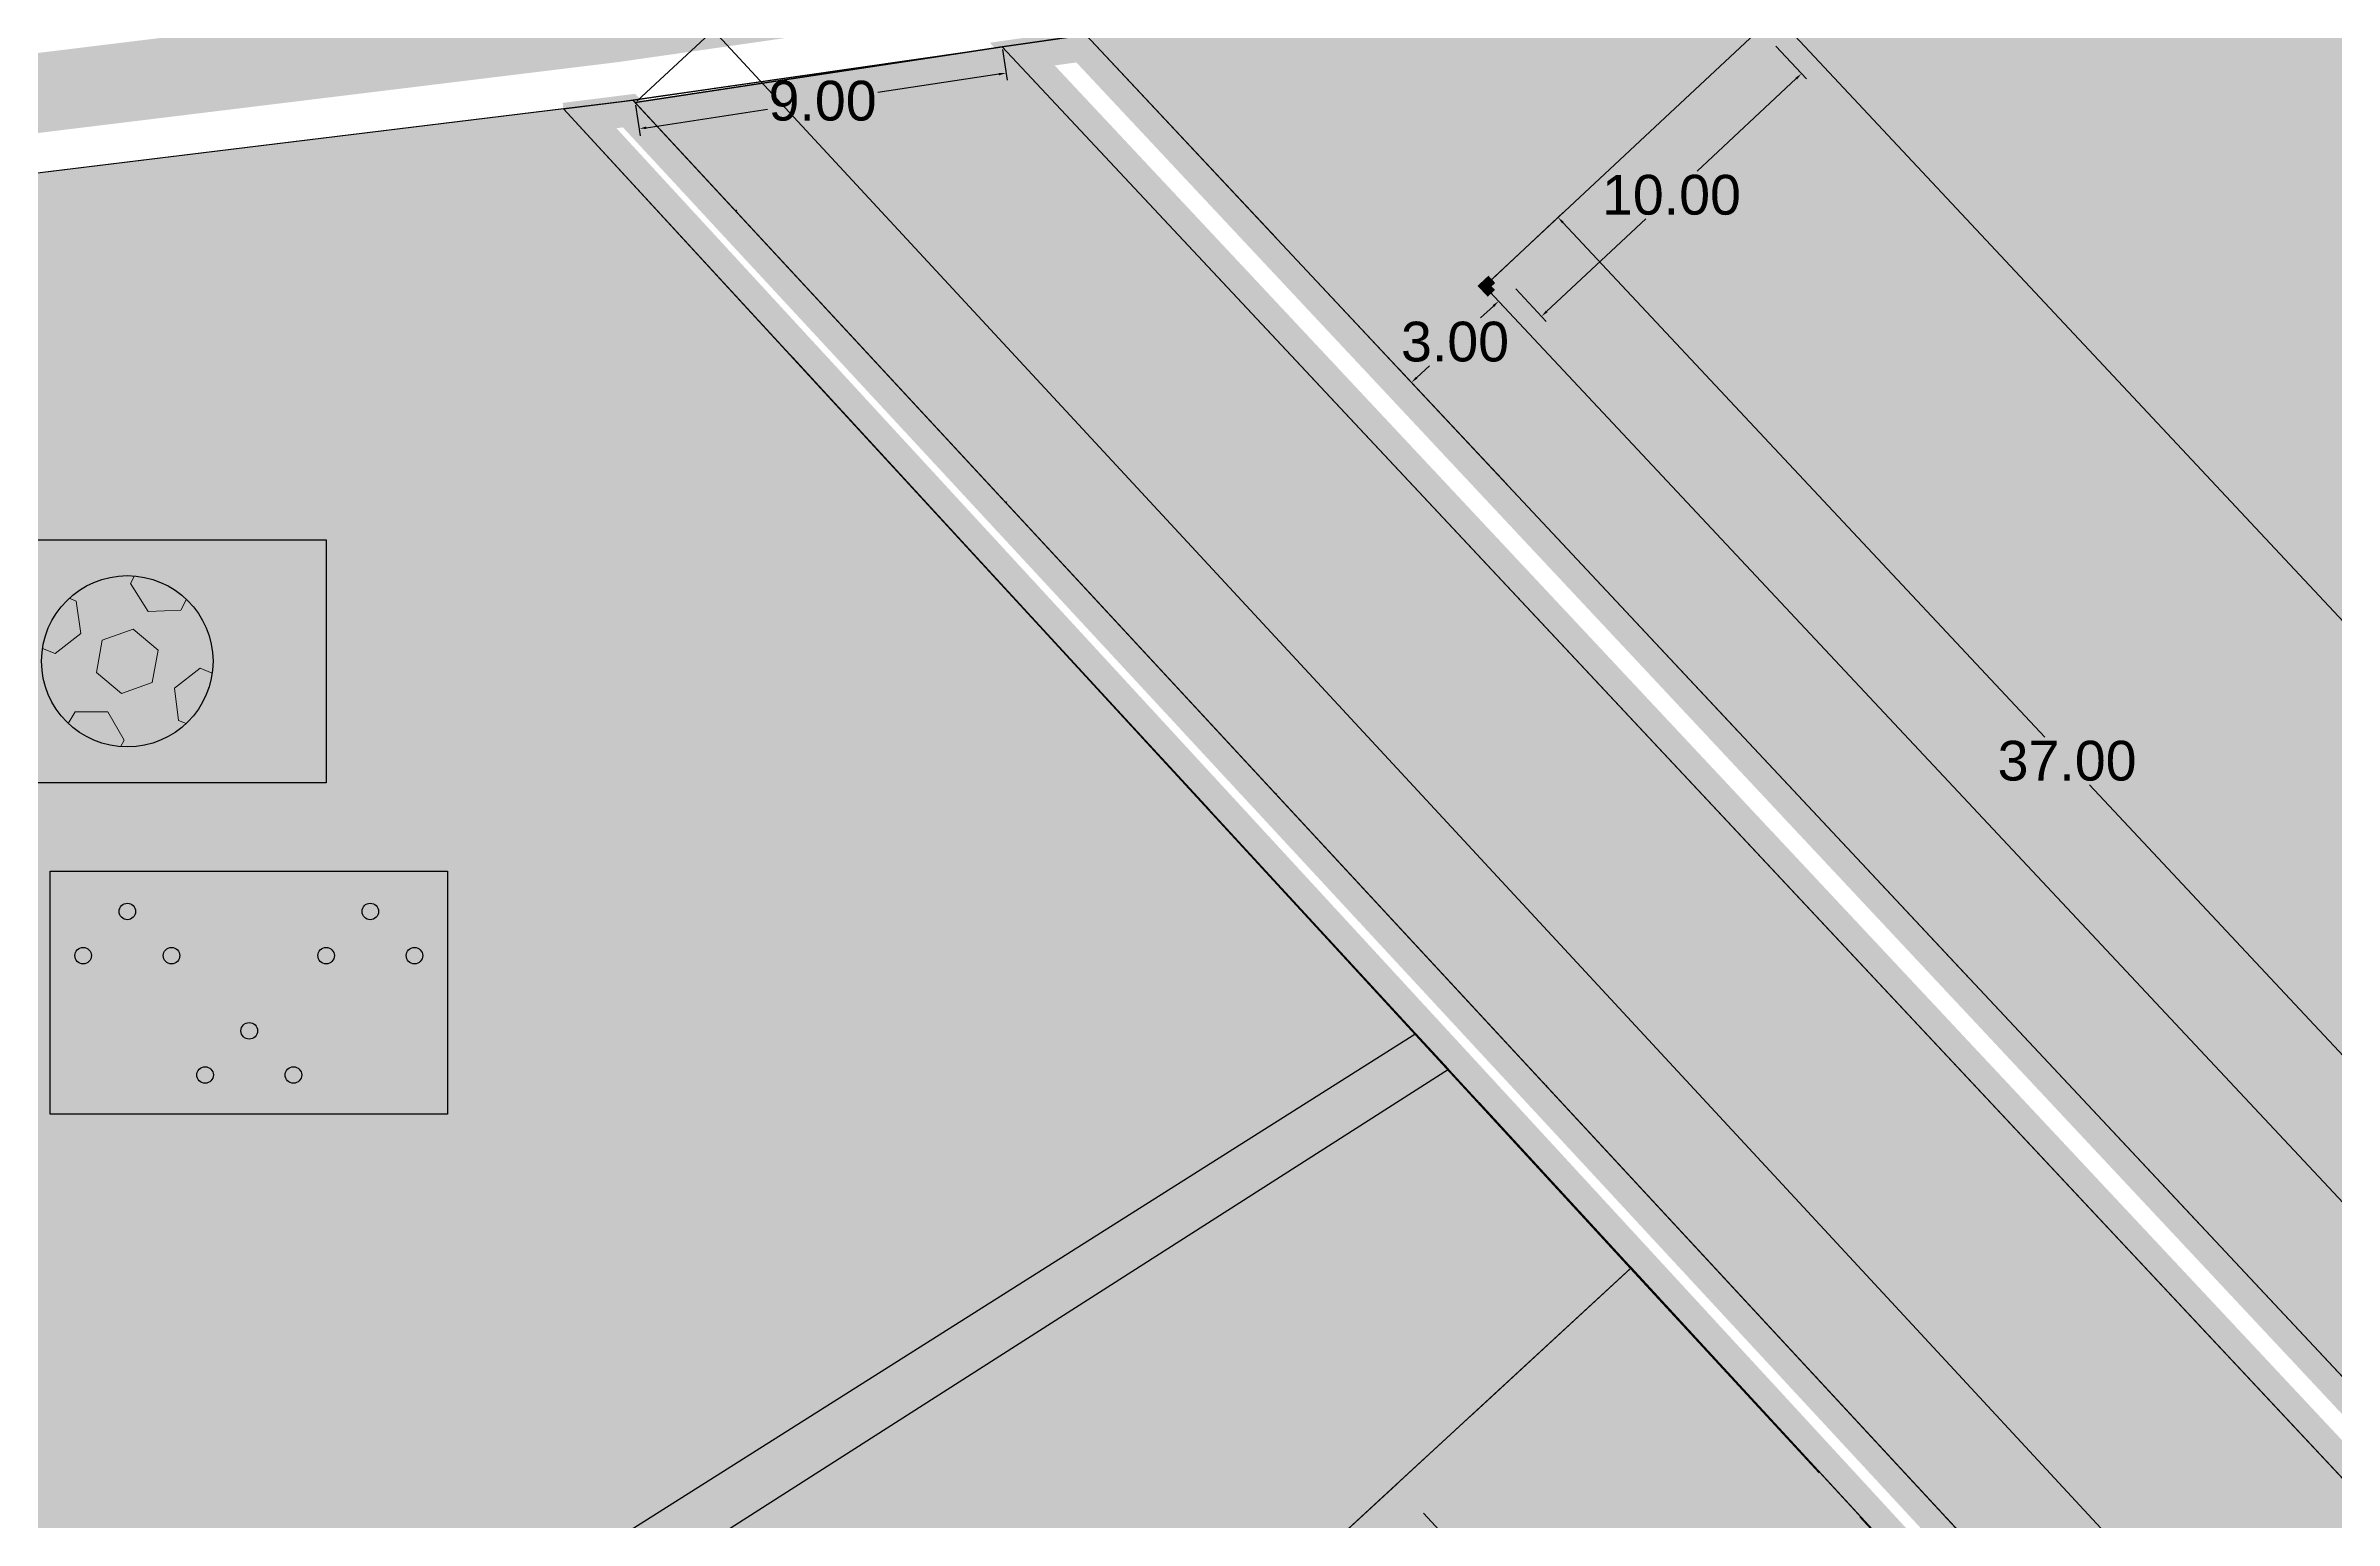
# Model space of a CAD drawing. Header units: metres. Extents: x 362096 to 727297, y 5619965 to 11243182.
# Drawn here: x 363459.6 to 363517.2, y 5621542.4 to 5621579.5 of the extents above; entities that cross this region are included whole.
import ezdxf

# ---------------------------------------------------------------- set-up
doc = ezdxf.new("R2010")
doc.units = ezdxf.units.M
doc.header["$MEASUREMENT"] = 0
doc.header["$XCLIPFRAME"] = 0
doc.linetypes.add('BAUGRENZE2', pattern=[10.25, 3.5, -1, 3.5, -1, 0.25, -1])
doc.linetypes.add('GELTUNGSBEREICH', pattern=[8.5, 7, -1.5])
doc.layers.get('0').update_dxf_attribs({"color": 252})
for name, color, linetype in [('ALLGEMEINE-WOHNGEBIETE_FA', 11, 'Continuous'), ('BAUGRENZE_FA', 150, 'Continuous'), ('BAUGRENZE_GL', 7, 'Continuous'), ('GELTUNGSBEREICH_B', 7, 'Continuous'), ('GRÜNFLÄCHE_B', 7, 'Continuous'), ('GRÜNFLÄCHE_ÖFFENTLICH_FA', 81, 'Continuous'), ('MAJOR ROAD', 255, 'Continuous'), ('MULTI STOREY BUILDING', 255, 'Continuous'), ('PLOT BOUNDARIES', 80, 'GELTUNGSBEREICH'), ('PZV_BLOCKHINTERGRUND', 254, 'Continuous'), ('RESIDENTIAL ROAD', 250, 'Continuous'), ('SEMI-DETACHED HOUSE', 255, 'Continuous'), ('STRASSENBEGRENZUNG_FA', 72, 'Continuous'), ('STRASSENBEGRENZUNG_GL', 7, 'Continuous'), ('STRASSENVERKEHRSFLÄCHE_FA', 40, 'Continuous'), ('UMGR_ALLGEMEINE-WOHNGEBIETE', 7, 'Continuous'), ('UMGR_GELTUNGSBEREICH', 7, 'Continuous'), ('UMGR_GRÜNFLÄCHE_ÖFFENTLICH', 7, 'Continuous'), ('UMGR_STRASSENVERKEHRSFLÄCHE', 7, 'Continuous'), ('WALKWAY', 255, 'Continuous')]:
    doc.layers.add(name, color=color, linetype=linetype)
doc.layers.add('Land Register', color=7, linetype='Continuous', transparency=0.9)
doc.layers.get('0').off()
doc.layers.get('0').freeze()
doc.styles.get("Standard").update_dxf_attribs({"font": 'arial.ttf', "height": 1})
doc.dimstyles.get("Standard").update_dxf_attribs({"dimtxt": 0.18, "dimasz": 0.18, "dimexe": 0.18, "dimexo": 0.0625, "dimgap": 0.09, "dimtad": 0, "dimtih": 1, "dimtoh": 1, "dimdec": 4, "dimzin": 0, "dimdsep": 46, "dimtxsty": 'Standard', "dimcen": 0.09, "dimadec": 0, "dimazin": 0, "dimtfac": 1, "dimtdec": 4, "dimtofl": 0, "dimtmove": 0, "dimatfit": 3, "dimfxl": 1, "dimtolj": 1, "dimtzin": 0, "dimarcsym": 0})
picture_1 = doc.add_image_def('image1.tif', size_in_pixel=(6400, 6400))

# ---------------------------------------------------------------- blocks, each defined once
blk = doc.blocks.new('PZV09C')
at = {"layer": 'PZV_BLOCKHINTERGRUND'}
blk.add_hatch(color=256, dxfattribs=at).paths.add_polyline_path([(-5.001, 3.056), (4.999, 3.056), (4.999, -3.056), (-5.001, -3.056)])
at = {"color": 0}
blk.add_lwpolyline([(-5.001, 3.056), (4.999, 3.056), (4.999, -3.056), (-5.001, -3.056)], close=True, dxfattribs=at)
at = {"color": 0, "const_width": 0.417}
for points in [[(-3.265, 2.043, 1), (-2.848, 2.043, 1)], [(2.846, 2.043, 1), (3.263, 2.043, 1)], [(-4.376, 0.932, 1), (-3.959, 0.932, 1)], [(-2.154, 0.932, 1), (-1.737, 0.932, 1)], [(1.735, 0.932, 1), (2.152, 0.932, 1)], [(3.957, 0.932, 1), (4.374, 0.932, 1)], [(-0.198, -0.961, 1), (0.218, -0.961, 1)], [(-1.309, -2.072, 1), (-0.893, -2.072, 1)], [(0.913, -2.072, 1), (1.33, -2.072, 1)]]:
    blk.add_lwpolyline(points, format="xyb", close=True, dxfattribs=at)
for points in [[(-3.227, 2.1), (-3.227, 2.1), (-3.227, 2.1), (-3.227, 2.1)], [(-3.227, 2.1), (-3.227, 2.1), (-3.227, 2.1), (-3.227, 2.1)], [(-3.227, 2.1), (-3.227, 2.1), (-3.227, 2.1), (-3.227, 2.1), (-3.227, 2.1)], [(-3.227, 2.1), (-3.227, 2.1)], [(-3.227, 2.1), (-3.227, 2.1)], [(-3.227, 2.1), (-3.227, 2.1)], [(-3.227, 2.1), (-3.227, 2.1)], [(-3.227, 2.1), (-3.227, 2.1), (-3.227, 2.1), (-3.227, 2.1), (-3.227, 2.1), (-3.227, 2.1), (-3.227, 2.1), (-3.227, 2.1), (-3.227, 2.1), (-3.227, 2.1), (-3.227, 2.1), (-3.227, 2.1), (-3.227, 2.1), (-3.227, 2.1), (-3.227, 2.1), (-3.227, 2.1), (-3.227, 2.1), (-3.227, 2.1), (-3.227, 2.1), (-3.227, 2.1), (-3.227, 2.1), (-3.227, 2.1), (-3.227, 2.1), (-3.227, 2.1), (-3.227, 2.1), (-3.227, 2.1), (-3.227, 2.1), (-3.227, 2.1), (-3.227, 2.1), (-3.227, 2.1), (-3.227, 2.1), (-3.227, 2.1), (-3.227, 2.1), (-3.227, 2.1), (-3.227, 2.1), (-3.227, 2.1), (-3.227, 2.1), (-3.227, 2.1), (-3.227, 2.1), (-3.227, 2.1), (-3.227, 2.1)], [(-3.227, 2.1), (-3.227, 2.1)], [(-3.227, 2.1), (-3.227, 2.1), (-3.227, 2.1)], [(-3.227, 2.1), (-3.227, 2.1)], [(-3.227, 2.1), (-3.227, 2.1), (-3.227, 2.1), (-3.227, 2.1), (-3.227, 2.1)], [(-3.227, 2.1), (-3.227, 2.1), (-3.227, 2.1), (-3.227, 2.1)]]:
    blk.add_lwpolyline(points)
at = {"color": 0}
for centre in [(-3.056, 2.043), (3.055, 2.043), (-4.168, 0.932), (-1.945, 0.932), (1.944, 0.932), (4.166, 0.932), (0.01, -0.961), (-1.101, -2.072), (1.121, -2.072)]:
    blk.add_circle(centre, 0.208, dxfattribs=at)
blk.add_circle((-3.227, 2.1), 0.0000000663)
blk.add_arc((-3.227, 2.1), 0.0000000324, 40.56368, 315.69043)
blk = doc.blocks.new('PZV09Bolz')
h = blk.add_hatch(color=256)
h.dxf.hatch_style = 1
h.paths.add_polyline_path([(-1.168, 0.707), (-1.284, 1.523), (-1.46, 1.594, 0.171314), (-2.133, 0.326), (-1.817, 0.199)])
h.paths.add_polyline_path([(-0.777, -0.272), (-0.148, -0.805), (0.628, -0.527), (0.775, 0.284), (0.146, 0.817), (-0.629, 0.539)])
h.paths.add_polyline_path([(0.183, 2.154), (0.081, 1.96), (0.522, 1.263), (1.345, 1.296), (1.487, 1.567, 0.170622)])
h.paths.add_polyline_path([(-0.175, -2.143), (-0.08, -1.977), (-0.492, -1.264), (-1.316, -1.264), (-1.486, -1.558, 0.171257)])
h.paths.add_polyline_path([(2.135, -0.289), (1.836, -0.165), (1.183, -0.667), (1.291, -1.484), (1.479, -1.562, 0.170931)])
at = {"layer": 'PZV_BLOCKHINTERGRUND'}
h = blk.add_hatch(color=256, dxfattribs=at)
h.dxf.hatch_style = 1
h.paths.add_polyline_path([(-5.001, 3.061), (4.999, 3.061), (4.999, -3.05), (-5.001, -3.05)])
at = {"color": 0}
blk.add_lwpolyline([(-5.001, 3.061), (4.999, 3.061), (4.999, -3.05), (-5.001, -3.05)], close=True, dxfattribs=at)
at = {"lineweight": 0}
for points in [[(0.183, 2.154), (0.081, 1.96), (0.522, 1.263), (1.345, 1.296), (1.487, 1.567)], [(-2.133, 0.326), (-1.817, 0.199), (-1.168, 0.707), (-1.284, 1.523), (-1.46, 1.594)], [(2.135, -0.289), (1.836, -0.165), (1.183, -0.667), (1.291, -1.484), (1.479, -1.562)], [(-0.175, -2.143), (-0.08, -1.977), (-0.492, -1.264), (-1.316, -1.264), (-1.486, -1.558)]]:
    blk.add_lwpolyline(points, dxfattribs=at)
blk.add_lwpolyline([(0.628, -0.527), (0.775, 0.284), (0.146, 0.817), (-0.629, 0.539), (-0.777, -0.272), (-0.148, -0.805)], close=True, dxfattribs=at)
blk.add_circle((-0.001, 0.006), 2.156)
blk = doc.blocks.new('*D105')
at = {"layer": 'Defpoints', "color": 0, "transparency": 16777216}
for p in [(363503.065, 5621579.56), (363503.754, 5621578.822), (363496.524, 5621573.451)]:
    blk.add_point(p, dxfattribs=at)
at = {"layer": 'RESIDENTIAL ROAD', "color": 0, "lineweight": -2, "transparency": 16777216}
for p, q in [((363503.108, 5621579.514), (363503.877, 5621578.691)), ((363503.622, 5621578.699), (363501.126, 5621576.368)), ((363497.344, 5621572.837), (363499.84, 5621575.167)), ((363496.567, 5621573.405), (363497.335, 5621572.582))]:
    blk.add_line(p, q, dxfattribs=at)
at = {"layer": 'RESIDENTIAL ROAD', "color": 0, "transparency": 16777216}
for points in [[(363503.602, 5621578.721), (363503.643, 5621578.677), (363503.754, 5621578.822)], [(363497.324, 5621572.858), (363497.365, 5621572.815), (363497.213, 5621572.714)]]:
    blk.add_solid(points, dxfattribs=at)
at = {"layer": 'RESIDENTIAL ROAD', "color": 0, "transparency": 16777216, "insert": (363500.483, 5621575.768), "char_height": 1, "attachment_point": 5}
blk.add_mtext('\\A1;10.00', dxfattribs=at)
blk = doc.blocks.new('*D106')
at = {"layer": 'Defpoints', "color": 0, "transparency": 16777216}
for p in [(363495.782, 5621573.476), (363523.239, 5621547.846), (363521.391, 5621546.115)]:
    blk.add_point(p, dxfattribs=at)
at = {"layer": 'RESIDENTIAL ROAD', "color": 0, "lineweight": -2, "transparency": 16777216}
for p, q in [((363495.827, 5621573.519), (363497.762, 5621575.329)), ((363497.753, 5621575.075), (363509.872, 5621562.127)), ((363523.116, 5621547.977), (363510.997, 5621560.925)), ((363521.436, 5621546.158), (363523.371, 5621547.969))]:
    blk.add_line(p, q, dxfattribs=at)
at = {"layer": 'RESIDENTIAL ROAD', "color": 0, "transparency": 16777216}
for points in [[(363497.775, 5621575.095), (363497.731, 5621575.054), (363497.63, 5621575.206)], [(363523.138, 5621547.998), (363523.094, 5621547.957), (363523.239, 5621547.846)]]:
    blk.add_solid(points, dxfattribs=at)
at = {"layer": 'RESIDENTIAL ROAD', "color": 0, "transparency": 16777216, "insert": (363510.435, 5621561.526), "char_height": 1, "attachment_point": 5}
blk.add_mtext('\\A1;37.00', dxfattribs=at)
blk = doc.blocks.new('*D131')
at = {"layer": 'Defpoints', "color": 0, "transparency": 16777216}
for p in [(363495.782, 5621573.476), (363493.589, 5621571.428), (363493.943, 5621571.05)]:
    blk.add_point(p, dxfattribs=at)
at = {"layer": 'RESIDENTIAL ROAD', "color": 0, "lineweight": -2, "transparency": 16777216}
for p, q in [((363495.824, 5621573.43), (363496.258, 5621572.966)), ((363496.004, 5621572.974), (363495.682, 5621572.674)), ((363493.632, 5621571.383), (363494.066, 5621570.918)), ((363494.074, 5621571.173), (363494.395, 5621571.473))]:
    blk.add_line(p, q, dxfattribs=at)
at = {"layer": 'RESIDENTIAL ROAD', "color": 0, "transparency": 16777216}
for points in [[(363495.983, 5621572.996), (363496.024, 5621572.952), (363496.135, 5621573.097)], [(363494.054, 5621571.194), (363494.095, 5621571.151), (363493.943, 5621571.05)]]:
    blk.add_solid(points, dxfattribs=at)
at = {"layer": 'RESIDENTIAL ROAD', "color": 0, "transparency": 16777216, "insert": (363495.039, 5621572.073), "char_height": 1, "attachment_point": 5}
blk.add_mtext('\\A1;3.00', dxfattribs=at)
blk = doc.blocks.new('*D151')
at = {"layer": 'Defpoints', "color": 0, "transparency": 16777216}
for p in [(363483.643, 5621579.493), (363483.743, 5621578.836), (363474.417, 5621578.093)]:
    blk.add_point(p, dxfattribs=at)
at = {"layer": 'RESIDENTIAL ROAD', "color": 0, "lineweight": -2, "transparency": 16777216}
for p, q in [((363483.653, 5621579.432), (363483.77, 5621578.658)), ((363483.565, 5621578.809), (363480.517, 5621578.347)), ((363474.426, 5621578.031), (363474.544, 5621577.258)), ((363474.695, 5621577.463), (363477.743, 5621577.926))]:
    blk.add_line(p, q, dxfattribs=at)
at = {"layer": 'RESIDENTIAL ROAD', "color": 0, "transparency": 16777216}
for points in [[(363483.561, 5621578.839), (363483.57, 5621578.78), (363483.743, 5621578.836)], [(363474.69, 5621577.493), (363474.699, 5621577.433), (363474.517, 5621577.436)]]:
    blk.add_solid(points, dxfattribs=at)
at = {"layer": 'RESIDENTIAL ROAD', "color": 0, "transparency": 16777216, "insert": (363479.13, 5621578.136), "char_height": 1, "attachment_point": 5}
blk.add_mtext('\\A1;9.00', dxfattribs=at)
blk = doc.blocks.new('*D152')
at = {"layer": 'Defpoints', "color": 0, "transparency": 16777216}
for p in [(363474.417, 5621578.093), (363635.863, 5621407.703), (363633.898, 5621405.883)]:
    blk.add_point(p, dxfattribs=at)
at = {"layer": 'RESIDENTIAL ROAD', "color": 0, "lineweight": -2, "transparency": 16777216}
for p, q in [((363474.463, 5621578.136), (363476.514, 5621580.035)), ((363476.504, 5621579.781), (363555.566, 5621494.409)), ((363635.74, 5621407.835), (363556.679, 5621493.207)), ((363633.943, 5621405.925), (363635.995, 5621407.825))]:
    blk.add_line(p, q, dxfattribs=at)
at = {"layer": 'RESIDENTIAL ROAD', "color": 0, "transparency": 16777216}
for points in [[(363476.526, 5621579.801), (363476.482, 5621579.761), (363476.382, 5621579.913)], [(363635.762, 5621407.855), (363635.718, 5621407.815), (363635.863, 5621407.703)]]:
    blk.add_solid(points, dxfattribs=at)
at = {"layer": 'RESIDENTIAL ROAD', "color": 0, "transparency": 16777216, "insert": (363556.122, 5621493.808), "char_height": 1, "attachment_point": 5}
blk.add_mtext('\\A1;234.7134', dxfattribs=at)

msp = doc.modelspace()

# ---------------------------------------------------------------- hatches: boundary and pattern name
at = {"layer": 'ALLGEMEINE-WOHNGEBIETE_FA'}
msp.add_hatch(color=256, dxfattribs=at).paths.add_polyline_path([(363485.75577, 5621579.7974), (363520.60237, 5621542.56751), (363574.23388, 5621592.76578)], flags=0)
h = msp.add_hatch(color=256, dxfattribs=at)
edge = h.paths.add_edge_path(flags=0)
edge.add_line((363456.96923, 5621509.5603), (363473.91831, 5621491.1946))
edge.add_line((363473.91831, 5621491.1946), (363513.89737, 5621528.08992))
edge.add_arc((363510.50639, 5621531.76432), 5, 312.7028684, 355.5835754)
edge.add_line((363515.49154, 5621531.3793), (363499.47371, 5621548.77108))
edge.add_line((363499.47371, 5621548.77108), (363456.96923, 5621509.5603))
at = {"layer": 'GRÜNFLÄCHE_ÖFFENTLICH_FA'}
msp.add_hatch(color=256, dxfattribs=at).paths.add_polyline_path([(363442.4284, 5621574.24628), (363447.87838, 5621540.44279), (363451.43774, 5621527.71246), (363451.84165, 5621526.26786), (363456.96923, 5621509.5603), (363499.45289, 5621548.75187), (363472.61099, 5621577.93797)], flags=0)
at = {"layer": 'STRASSENVERKEHRSFLÄCHE_FA'}
h = msp.add_hatch(color=256, dxfattribs=at)
edge = h.paths.add_edge_path(flags=0)
edge.add_arc((3772547.28605, 1962811.21575), 5000669.47268, 132.97489330745, 132.97655243753, ccw=False)
edge.add_arc((363698.41572, 5621567.09175), 4.99993, 312.9748933, 401.654494)
edge.add_line((363702.1515, 5621570.41489), (363678.45159, 5621597.05765))
edge.add_line((363678.45159, 5621597.05765), (363669.94471, 5621595.69642))
edge.add_line((363669.94471, 5621595.69642), (363691.72244, 5621570.90336))
edge.add_arc((363687.96586, 5621567.60366), 5, -47.0242771, 41.2954305, ccw=False)
edge.add_line((363691.3743, 5621563.94544), (363591.83499, 5621471.20235))
edge.add_arc((363588.42654, 5621474.86056), 5, 223.1061452, 312.9757229, ccw=False)
edge.add_line((363584.7761, 5621471.4438), (363483.64342, 5621579.49331))
edge.add_line((363483.64342, 5621579.49331), (363474.41697, 5621578.09305))
edge.add_line((363474.41697, 5621578.09305), (363633.89754, 5621405.88292))
edge.add_line((363633.89754, 5621405.88292), (363636.58196, 5621407.61934))
edge.add_line((363636.58196, 5621407.61934), (363639.71528, 5621410.55208))
edge.add_line((363639.71528, 5621410.55208), (363595.63593, 5621457.64617))
edge.add_arc((363599.28651, 5621461.06289), 5.00007, 132.9765524, 223.1047861, ccw=False)

# ---------------------------------------------------------------- linework, layer by layer
at = {"layer": 'BAUGRENZE_FA', "const_width": 0.8}
msp.add_lwpolyline([(363503.06535, 5621579.55954), (363496.52405, 5621573.45103), (363521.41557, 5621546.85709), (363553.52943, 5621576.84623), (363547.42092, 5621583.38752), (363521.84087, 5621559.4999)], close=True, dxfattribs=at)
at = {"layer": 'BAUGRENZE_GL', "linetype": 'BAUGRENZE2', "const_width": 0.25, "flags": 128}
msp.add_lwpolyline([(363503.0903, 5621580.30116), (363495.78158, 5621573.476), (363521.39062, 5621546.11547), (363554.27146, 5621576.82084), (363547.44631, 5621584.12955), (363521.86582, 5621560.24151), (363503.0903, 5621580.30116)], dxfattribs=at)
at = {"layer": 'BAUGRENZE_GL', "const_width": 0.25}
msp.add_lwpolyline([(363495.9643, 5621573.64663), (363495.78158, 5621573.476), (363495.95242, 5621573.29348)], dxfattribs=at)
at = {"layer": 'GELTUNGSBEREICH_B', "linetype": 'GELTUNGSBEREICH', "const_width": 2, "flags": 128}
msp.add_lwpolyline([(363725.70355, 5621479.96983), (363749.87174, 5621500.08072), (363761.87683, 5621509.79648), (363721.06323, 5621552.16402), (363679.21762, 5621599.20567), (363653.19294, 5621595.04134), (363646.11333, 5621601.97746), (363642.1496, 5621605.41254), (363547.66217, 5621590.63411), (363514.70329, 5621585.98516), (363473.86422, 5621580.10616), (363440.12318, 5621575.97923), (363445.92185, 5621540.01298), (363453.08894, 5621514.37931), (363465.28103, 5621479.84175), (363476.11022, 5621454.9866), (363525.33724, 5621325.67051), (363547.75111, 5621325.36884), (363570.94695, 5621324.72891), (363586.29307, 5621325.58685), (363579.99361, 5621330.76607), (363600.08467, 5621336.4305), (363610.88992, 5621339.47284), (363581.76194, 5621376.88367), (363603.69331, 5621392.79506), (363609.01074, 5621387.40297), (363637.81822, 5621406.03707), (363663.61616, 5621430.18355), (363688.69313, 5621450.44462), (363699.00724, 5621440.81977), (363734.01822, 5621469.55568)], close=True, dxfattribs=at)
at = {"layer": 'MAJOR ROAD'}
for p, q in [((363483.64342, 5621579.49331), (363533.63999, 5621526.07729)), ((363474.35807, 5621578.15664), (363633.89754, 5621405.88292)), ((363474.41603, 5621578.09406), (363474.41697, 5621578.09305))]:
    msp.add_line(p, q, dxfattribs=at)
at = {"layer": 'MULTI STOREY BUILDING'}
for p, q in [((363495.78158, 5621573.476), (363503.0903, 5621580.30116)), ((363503.0903, 5621580.30116), (363521.86582, 5621560.24151)), ((363495.78158, 5621573.476), (363521.39062, 5621546.11547))]:
    msp.add_line(p, q, dxfattribs=at)
at = {"layer": 'PLOT BOUNDARIES'}
for p, q in [((363485.75577, 5621579.7974), (363537.51416, 5621524.49906)), ((363472.61099, 5621577.93797), (363515.49154, 5621531.3793)), ((363489.15965, 5621539.26245), (363499.45289, 5621548.75188)), ((363499.45289, 5621548.75188), (363515.49107, 5621531.37321)), ((363499.46618, 5621548.77925), (363515.49123, 5621531.37527))]:
    msp.add_line(p, q, dxfattribs=at)
msp.add_lwpolyline([(363489.15965, 5621539.26245), (363506.10505, 5621520.88167), (363510.51644, 5621524.94856), (363493.57104, 5621543.32935)], close=True, dxfattribs=at)
at = {"layer": 'RESIDENTIAL ROAD'}
for points in [[(363595.63593, 5621457.64617), (363639.71528, 5621410.55208), (363636.58196, 5621407.61934), (363633.89754, 5621405.88292), (363474.41697, 5621578.09305), (363483.64342, 5621579.49331), (363584.7761, 5621471.4438, 0.41354701), (363591.83499, 5621471.20235), (363691.3743, 5621563.94544, 0.40564984), (363691.72244, 5621570.90336), (363669.94471, 5621595.69642), (363678.45159, 5621597.05765), (363702.1515, 5621570.41489, -0.40747974), (363701.82406, 5621563.43354, 0.00000724), (363595.87797, 5621464.72111, 0.41486924), (363595.63593, 5621457.64617, 7.77455809)], [(363474.35807, 5621578.15664), (363483.64342, 5621579.49331), (363584.7761, 5621471.4438, 0.41354701), (363591.83499, 5621471.20235), (363691.3743, 5621563.94544, 0.40564984), (363691.72244, 5621570.90336), (363669.94471, 5621595.69642)], [(363472.61099, 5621577.93797), (363474.35807, 5621578.15664), (363514.17491, 5621535.16167, -0.20931441), (363515.49107, 5621531.37321), (363472.61099, 5621577.93797)]]:
    msp.add_lwpolyline(points, format="xyb", dxfattribs=at)
msp.add_lwpolyline([(363483.64342, 5621579.49331), (363533.63999, 5621526.07729, 0.21921663), (363537.51416, 5621524.49906), (363485.75577, 5621579.7974)], format="xyb", close=True, dxfattribs=at)
at = {"layer": 'SEMI-DETACHED HOUSE'}
for p, q in [((363476.95046, 5621575.35733), (363476.97463, 5621575.39219)), ((363483.745, 5621568.02046), (363483.76651, 5621568.05148)), ((363490.53954, 5621560.68359), (363490.55838, 5621560.71076)), ((363497.33408, 5621553.34672), (363497.35026, 5621553.37005)), ((363504.12861, 5621546.00985), (363504.14213, 5621546.02934)), ((363504.14213, 5621546.02934), (363504.13184, 5621546.01449))]:
    msp.add_line(p, q, dxfattribs=at)
at = {"layer": 'STRASSENBEGRENZUNG_FA', "const_width": 0.5}
for points in [[(363484.45958, 5621579.20668), (363533.93203, 5621526.35063, 0.16504796), (363536.5387, 5621524.95589), (363485.60629, 5621579.37175)], [(363473.43142, 5621577.63754), (363515.05727, 5621532.43478, 0.15133136), (363513.88143, 5621534.88988), (363474.20407, 5621577.73424)]]:
    msp.add_lwpolyline(points, format="xyb", close=True, dxfattribs=at)
at = {"layer": 'STRASSENBEGRENZUNG_GL', "const_width": 0.3}
msp.add_lwpolyline([(363483.64342, 5621579.49331), (363533.63999, 5621526.07729, 0.21921663), (363537.51416, 5621524.49906), (363485.75577, 5621579.7974)], format="xyb", close=True, dxfattribs=at)
msp.add_lwpolyline([(363472.61099, 5621577.93797), (363515.49107, 5621531.37321, 0.20931441), (363514.17491, 5621535.16167), (363474.35807, 5621578.15664), (363472.61099, 5621577.93797)], format="xyb", dxfattribs=at)
at = {"layer": 'UMGR_ALLGEMEINE-WOHNGEBIETE'}
msp.add_lwpolyline([(363485.75577, 5621579.7974), (363520.60237, 5621542.56751), (363574.23388, 5621592.76578)], close=True, dxfattribs=at)
msp.add_lwpolyline([(363456.96923, 5621509.5603), (363473.91831, 5621491.1946), (363513.89737, 5621528.08992, 0.18931671), (363515.49154, 5621531.3793), (363499.47371, 5621548.77108)], format="xyb", close=True, dxfattribs=at)
at = {"layer": 'UMGR_GELTUNGSBEREICH'}
msp.add_lwpolyline([(363678.45159, 5621597.05765), (363652.51343, 5621592.90716), (363644.75732, 5621600.50608), (363641.54138, 5621603.29309), (363547.95638, 5621588.65582), (363514.98545, 5621584.00516), (363474.12814, 5621578.12354), (363442.4284, 5621574.24628), (363447.87838, 5621540.44279), (363454.9971, 5621514.98213), (363467.14314, 5621480.57499), (363477.96259, 5621455.74221), (363526.72293, 5621327.65204), (363547.79215, 5621327.36847), (363570.91866, 5621326.73045), (363581.0631, 5621327.29759), (363575.76653, 5621331.65226), (363599.54195, 5621338.35546), (363607.48409, 5621340.59165), (363578.91279, 5621377.2875), (363603.91028, 5621395.4234), (363609.29156, 5621389.96657), (363636.58196, 5621407.61934), (363662.30261, 5621431.69348)], dxfattribs=at)
at = {"layer": 'UMGR_GRÜNFLÄCHE_ÖFFENTLICH'}
msp.add_lwpolyline([(363442.4284, 5621574.24628), (363447.87838, 5621540.44279), (363451.43774, 5621527.71246), (363451.84165, 5621526.26786), (363456.96923, 5621509.5603), (363499.45289, 5621548.75187), (363472.61099, 5621577.93797)], close=True, dxfattribs=at)
at = {"layer": 'UMGR_STRASSENVERKEHRSFLÄCHE'}
msp.add_lwpolyline([(363595.87797, 5621464.72111, -0.00000724), (363701.82406, 5621563.43354, 0.40747974), (363702.1515, 5621570.41489), (363678.45159, 5621597.05765), (363669.94471, 5621595.69642), (363691.72244, 5621570.90336, -0.40564984), (363691.3743, 5621563.94544), (363591.83499, 5621471.20235, -0.41354701), (363584.7761, 5621471.4438), (363483.64342, 5621579.49331), (363474.41697, 5621578.09305), (363633.89754, 5621405.88292), (363636.58196, 5621407.61934), (363639.71528, 5621410.55208), (363595.63593, 5621457.64617, -0.41486924)], format="xyb", close=True, dxfattribs=at)
at = {"layer": 'WALKWAY'}
for p, q in [((363494.05127, 5621554.65864), (363451.43774, 5621527.71246)), ((363494.87217, 5621553.76731), (363494.05127, 5621554.65864)), ((363451.84165, 5621526.26786), (363494.87217, 5621553.76731))]:
    msp.add_line(p, q, dxfattribs=at)

# ---------------------------------------------------------------- block references
at = {"layer": 'GRÜNFLÄCHE_B'}
for name, p in [('PZV09Bolz', (363461.64067, 5621564.02779)), ('PZV09C', (363464.69713, 5621555.69504))]:
    msp.add_blockref(name, p, dxfattribs=at)

# ---------------------------------------------------------------- dimensions: what is measured, and where the dimension line sits
at = {"layer": 'RESIDENTIAL ROAD'}
dim = msp.add_aligned_dim(p1=(363474.41697, 5621578.09305), p2=(363633.89754, 5621405.88292), distance=2.67845, dimstyle='Standard', dxfattribs=at)
dim.commit()
dim.dimension.update_dxf_attribs({"geometry": '*D152', "text_midpoint": (363556.12244, 5621493.80791)})
for p1, p2, distance, text, picture, middle in [((363474.41697, 5621578.09305), (363483.64342, 5621579.49331), -0.66459, '9.00', '*D151', (363479.12991, 5621578.13611)), ((363496.52405, 5621573.45103), (363503.06535, 5621579.55954), -1.0089, '10.00', '*D105', (363500.48329, 5621575.7679)), ((363495.78158, 5621573.476), (363521.39062, 5621546.11547), 2.5322, '37.00', '*D106', (363510.43483, 5621561.52612)), ((363495.78158, 5621573.476), (363493.58897, 5621571.42846), 0.51824, '3.00', '*D131', (363495.03898, 5621572.07346))]:
    dim = msp.add_aligned_dim(p1=p1, p2=p2, distance=distance, text=text, dimstyle='Standard', dxfattribs=at)
    dim.commit()
    dim.dimension.update_dxf_attribs({"geometry": picture, "text_midpoint": middle})

# ---------------------------------------------------------------- pictures from other files: only their frames are drawn
at = {"layer": 'Land Register'}
image = msp.add_image(picture_1, insert=(362000, 5620000), size_in_units=(2000, 2000), dxfattribs=at)
image.set_boundary_path([(3844.753224, 400.82242), (6399.5, 2878.42266)])
image.dxf.flags = 15
image = msp.add_image(picture_1, insert=(362000, 5620000), size_in_units=(2000, 2000), dxfattribs=at)
image.set_boundary_path([(3844.753224, 400.82242), (6399.5, 2878.42266)])
image.dxf.flags = 15
image = msp.add_image(picture_1, insert=(362000, 5620000), size_in_units=(2000, 2000), dxfattribs=at)
image.set_boundary_path([(3844.753224, 400.82242), (6399.5, 2878.42266)])
image.dxf.flags = 15

doc.saveas('drawing.dxf')
